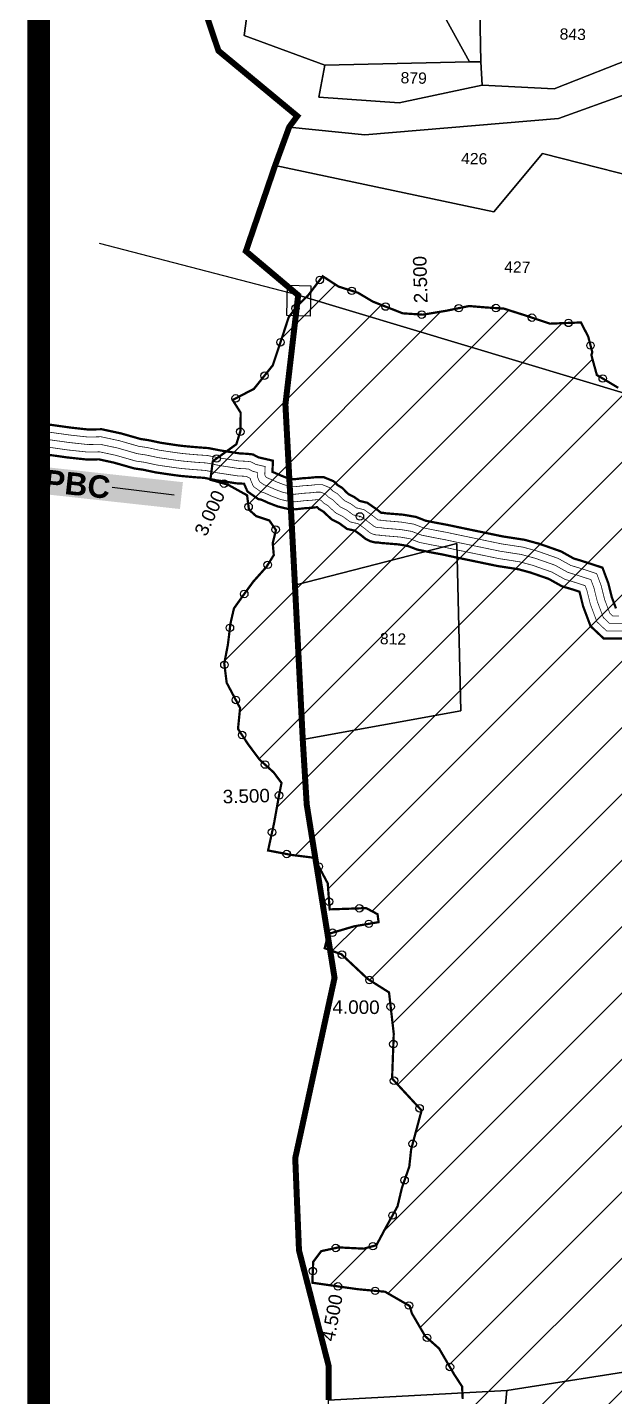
# Model space of a CAD drawing. Header units: millimetres. Extents: x 191342 to 235284, y 1600297 to 1616674.
# Drawn here: x 191342 to 192125, y 1608904 to 1610728 of the extents above; entities that cross this region are included whole.
import ezdxf
from ezdxf.enums import TextEntityAlignment as Align

# ---------------------------------------------------------------- set-up
doc = ezdxf.new("R2010")
doc.units = ezdxf.units.MM
doc.header["$LTSCALE"] = 15
doc.header["$PDMODE"] = 32
doc.header["$PDSIZE"] = 10
doc.linetypes.add('HIDDEN2', pattern=[0.1875, 0.125, -0.0625])
for name, color, linetype in [('CANAL1', 7, 'Continuous'), ('CSMark', 72, 'Continuous'), ('PAPER SIZE', 5, 'Continuous'), ('PLOT', 7, 'Continuous'), ('PLOT NO', 7, 'Continuous'), ('STRUCTURE', 5, 'Continuous'), ('text2', 7, 'Continuous'), ('VILLAGE BOUNDARY STONES', 1, 'Continuous'), ('VILLAGE BOUNDRY', 5, 'Continuous')]:
    doc.layers.add(name, color=color, linetype=linetype)
doc.styles.get("Standard").update_dxf_attribs({"font": 'arial.ttf'})
doc.dimstyles.get("Standard").update_dxf_attribs({"dimtxt": 0.18, "dimasz": 0.18, "dimexe": 0.18, "dimexo": 0.0625, "dimgap": 0.09, "dimtad": 0, "dimtih": 1, "dimtoh": 1, "dimdec": 4, "dimzin": 0, "dimdsep": 46, "dimtxsty": 'Standard', "dimcen": 0.09, "dimadec": 0, "dimazin": 0, "dimtfac": 1, "dimtdec": 4, "dimtofl": 0, "dimtmove": 0, "dimatfit": 3, "dimfxl": 1, "dimtolj": 1, "dimtzin": 0, "dimarcsym": 0})

# ---------------------------------------------------------------- blocks, each defined once
blk = doc.blocks.new('PBC')
at = {"layer": 'STRUCTURE', "color": 5, "insert": (13.6, 8.7), "char_height": 30, "width": 181.057, "attachment_point": 1, "rotation": 325.6347, "bg_fill": 1, "box_fill_scale": 1.1, "bg_fill_color": 7, "bg_fill_true_color": 16777215, "bg_fill_transparency": 0}
blk.add_mtext('{\\fArial|b1|i0|c0|p34;\\C256;PBC}', dxfattribs=at)
at = {"layer": 'PAPER SIZE'}
blk.add_leader([(148.6, -102.5), (80.6, -54.7)], dimstyle='Standard', override={"dimasz": 40, "dimgap": 0.09, "dimtad": 0, "dimtfill": 2, "dimtfillclr": 5}, dxfattribs=at)

msp = doc.modelspace()

# ---------------------------------------------------------------- hatches: boundary and pattern name
at = {"layer": 'text2'}
h = msp.add_hatch(dxfattribs=at)
h.set_pattern_fill('ANSI31', color=4, scale=500)
h.set_pattern_definition([(45, (0, 0), (-44.1941738, 44.1941738), [])])
edge = h.paths.add_edge_path()
edge.add_line((193072, 1608656.2), (193075.3, 1608621.8))
edge.add_line((193075.3, 1608621.8), (193042.4, 1608618.8))
edge.add_line((193042.4, 1608618.8), (193015.6, 1608619.7))
edge.add_line((193015.6, 1608619.7), (192949.4, 1608659))
edge.add_line((192949.4, 1608659), (192892.1, 1608627))
edge.add_line((192892.1, 1608627), (192853.7, 1608638.8))
edge.add_line((192853.7, 1608638.8), (192798.7, 1608651.1))
edge.add_line((192798.7, 1608651.1), (192758.5, 1608663.1))
edge.add_line((192758.5, 1608663.1), (192721.7, 1608669.2))
edge.add_line((192721.7, 1608669.2), (192705.9, 1608683.9))
edge.add_line((192705.9, 1608683.9), (192657, 1608714.7))
edge.add_line((192657, 1608714.7), (192602.3, 1608754.3))
edge.add_line((192602.3, 1608754.3), (192542.1, 1608775.7))
edge.add_line((192542.1, 1608775.7), (192520.3, 1608776.2))
edge.add_line((192520.3, 1608776.2), (192471.9, 1608777.7))
edge.add_line((192471.9, 1608777.7), (192439.9, 1608775.3))
edge.add_line((192439.9, 1608775.3), (192405, 1608805.5))
edge.add_line((192405, 1608805.5), (192393.2, 1608813.4))
edge.add_line((192393.2, 1608813.4), (192369, 1608835.7))
edge.add_line((192369, 1608835.7), (192367.9, 1608882.5))
edge.add_line((192367.9, 1608882.5), (192336.6, 1608896.4))
edge.add_line((192336.6, 1608896.4), (192298.7, 1608890.6))
edge.add_line((192298.7, 1608890.6), (192274.1, 1608887.9))
edge.add_line((192274.1, 1608887.9), (192256.6, 1608886.3))
edge.add_line((192256.6, 1608886.3), (192234.5, 1608878.8))
edge.add_line((192234.5, 1608878.8), (192201.6, 1608883.8))
edge.add_line((192201.6, 1608883.8), (192176.9, 1608883.6))
edge.add_line((192176.9, 1608883.6), (192136.4, 1608872.9))
edge.add_line((192136.4, 1608872.9), (192103.1, 1608858.8))
edge.add_line((192103.1, 1608858.8), (192083.9, 1608858.3))
edge.add_line((192083.9, 1608858.3), (192056.6, 1608858.2))
edge.add_line((192056.6, 1608858.2), (192027.8, 1608853.7))
edge.add_line((192027.8, 1608853.7), (192004.1, 1608850.9))
edge.add_line((192004.1, 1608850.9), (191961.5, 1608844.5))
edge.add_line((191961.5, 1608844.5), (191925.6, 1608862.6))
edge.add_line((191925.6, 1608862.6), (191922.1, 1608900.3))
edge.add_line((191922.1, 1608900.3), (191921.3, 1608917))
edge.add_line((191921.3, 1608917), (191910.6, 1608933.4))
edge.add_line((191910.6, 1608933.4), (191890.6, 1608967.7))
edge.add_line((191890.6, 1608967.7), (191872.1, 1608984.1))
edge.add_line((191872.1, 1608984.1), (191854.4, 1609014.4))
edge.add_line((191854.4, 1609014.4), (191851.4, 1609024.4))
edge.add_line((191851.4, 1609024.4), (191818.6, 1609043.3))
edge.add_line((191818.6, 1609043.3), (191782.1, 1609046.7))
edge.add_line((191782.1, 1609046.7), (191721.7, 1609055.3))
edge.add_line((191721.7, 1609055.3), (191722.8, 1609083.1))
edge.add_line((191722.8, 1609083.1), (191733.5, 1609097.4))
edge.add_line((191733.5, 1609097.4), (191756.6, 1609102.4))
edge.add_line((191756.6, 1609102.4), (191790.3, 1609100.7))
edge.add_line((191790.3, 1609100.7), (191807.1, 1609105.3))
edge.add_line((191807.1, 1609105.3), (191819.6, 1609128.8))
edge.add_line((191819.6, 1609128.8), (191835.3, 1609157.2))
edge.add_line((191835.3, 1609157.2), (191841, 1609181.5))
edge.add_line((191841, 1609181.5), (191850.9, 1609209.9))
edge.add_line((191850.9, 1609209.9), (191853.4, 1609233.1))
edge.add_line((191853.4, 1609233.1), (191867.3, 1609284.9))
edge.add_line((191867.3, 1609284.9), (191828, 1609327.4))
edge.add_line((191828, 1609327.4), (191830.2, 1609387.3))
edge.add_line((191830.2, 1609387.3), (191823.9, 1609442.2))
edge.add_line((191823.9, 1609442.2), (191795.7, 1609460))
edge.add_line((191795.7, 1609460), (191760.6, 1609492.9))
edge.add_line((191760.6, 1609492.9), (191738.2, 1609501.1))
edge.add_line((191738.2, 1609501.1), (191742.8, 1609520))
edge.add_line((191742.8, 1609520), (191777.2, 1609530.2))
edge.add_line((191777.2, 1609530.2), (191810, 1609535.8))
edge.add_line((191810, 1609535.8), (191808.6, 1609546.4))
edge.add_line((191808.6, 1609546.4), (191793.4, 1609554.5))
edge.add_line((191793.4, 1609554.5), (191744.8, 1609552.8))
edge.add_line((191744.8, 1609552.8), (191742.2, 1609587.5))
edge.add_line((191742.2, 1609587.5), (191724, 1609621.6))
edge.add_line((191724, 1609621.6), (191693.6, 1609625.4))
edge.add_line((191693.6, 1609625.4), (191662.7, 1609631.3))
edge.add_line((191662.7, 1609631.3), (191670.9, 1609668.8))
edge.add_line((191670.9, 1609668.8), (191677.1, 1609703.7))
edge.add_line((191677.1, 1609703.7), (191680.6, 1609721.3))
edge.add_line((191680.6, 1609721.3), (191670.2, 1609735.3))
edge.add_line((191670.2, 1609735.3), (191651.5, 1609752.2))
edge.add_line((191651.5, 1609752.2), (191636.3, 1609772.5))
edge.add_line((191636.3, 1609772.5), (191622.6, 1609793.3))
edge.add_line((191622.6, 1609793.3), (191625.4, 1609821.1))
edge.add_line((191625.4, 1609821.1), (191607.5, 1609854.8))
edge.add_line((191607.5, 1609854.8), (191604.3, 1609880.6))
edge.add_line((191604.3, 1609880.6), (191609.1, 1609905.4))
edge.add_line((191609.1, 1609905.4), (191612.6, 1609933.9))
edge.add_line((191612.6, 1609933.9), (191617.2, 1609953.9))
edge.add_line((191617.2, 1609953.9), (191630.1, 1609972))
edge.add_line((191630.1, 1609972), (191643, 1609989.6))
edge.add_line((191643, 1609989.6), (191660.6, 1610009.3))
edge.add_line((191660.6, 1610009.3), (191670.3, 1610024.9))
edge.add_line((191670.3, 1610024.9), (191668.9, 1610040.8))
edge.add_line((191668.9, 1610040.8), (191673.2, 1610058.3))
edge.add_line((191673.2, 1610058.3), (191664.4, 1610071))
edge.add_line((191664.4, 1610071), (191646.7, 1610076.9))
edge.add_line((191646.7, 1610076.9), (191637.2, 1610085.5))
edge.add_line((191637.2, 1610085.5), (191634.7, 1610104.6))
edge.add_line((191634.7, 1610104.6), (191609.1, 1610118.8))
edge.add_line((191609.1, 1610118.8), (191585.8, 1610125.3))
edge.add_line((191585.8, 1610125.3), (191589, 1610150))
edge.add_line((191589, 1610150), (191620.4, 1610172.6))
edge.add_line((191620.4, 1610172.6), (191625.8, 1610190))
edge.add_line((191625.8, 1610190), (191626.2, 1610214.6))
edge.add_line((191626.2, 1610214.6), (191615.4, 1610231.6))
edge.add_line((191615.4, 1610231.6), (191643.8, 1610246.4))
edge.add_line((191643.8, 1610246.4), (191669, 1610277.8))
edge.add_line((191669, 1610277.8), (191681, 1610313.9))
edge.add_line((191681, 1610313.9), (191690.2, 1610341.9))
edge.add_line((191690.2, 1610341.9), (191702, 1610357.4))
edge.add_line((191702, 1610357.4), (191716.1, 1610371.1))
edge.add_line((191716.1, 1610371.1), (191735.5, 1610396.5))
edge.add_line((191735.5, 1610396.5), (191756.6, 1610382.7))
edge.add_line((191756.6, 1610382.7), (191782.5, 1610374.5))
edge.add_line((191782.5, 1610374.5), (191802.1, 1610362.8))
edge.add_line((191802.1, 1610362.8), (191842.1, 1610347.1))
edge.add_line((191842.1, 1610347.1), (191868.9, 1610345.3))
edge.add_line((191868.9, 1610345.3), (191901.3, 1610350.7))
edge.add_line((191901.3, 1610350.7), (191930.6, 1610356.8))
edge.add_line((191930.6, 1610356.8), (191953.2, 1610354.9))
edge.add_line((191953.2, 1610354.9), (191976.9, 1610353.4))
edge.add_line((191976.9, 1610353.4), (192007, 1610343.8))
edge.add_line((192007, 1610343.8), (192038.4, 1610333.3))
edge.add_line((192038.4, 1610333.3), (192079.7, 1610334.9))
edge.add_line((192079.7, 1610334.9), (192089.4, 1610316.1))
edge.add_line((192089.4, 1610316.1), (192094.9, 1610295.2))
edge.add_line((192094.9, 1610295.2), (192093.6, 1610291.6))
edge.add_line((192093.6, 1610291.6), (192100.9, 1610264.9))
edge.add_line((192100.9, 1610264.9), (192129.5, 1610247.8))
edge.add_line((192129.5, 1610247.8), (192137.5, 1610245.3))
edge.add_line((192137.5, 1610245.3), (192189.8, 1610251.5))
edge.add_line((192189.8, 1610251.5), (192224.4, 1610253.7))
edge.add_line((192224.4, 1610253.7), (192256.5, 1610231))
edge.add_line((192256.5, 1610231), (192268.6, 1610202.6))
edge.add_line((192268.6, 1610202.6), (192283.4, 1610167.3))
edge.add_line((192283.4, 1610167.3), (192317.1, 1610125.2))
edge.add_line((192317.1, 1610125.2), (192322.9, 1610097.1))
edge.add_line((192322.9, 1610097.1), (192326, 1610079.3))
edge.add_line((192326, 1610079.3), (192335.8, 1610052.7))
edge.add_line((192335.8, 1610052.7), (192343.4, 1610033.3))
edge.add_line((192343.4, 1610033.3), (192359, 1610012.1))
edge.add_line((192359, 1610012.1), (192381.5, 1609993.9))
edge.add_line((192381.5, 1609993.9), (192396.3, 1609968.4))
edge.add_line((192396.3, 1609968.4), (192410.1, 1609944.8))
edge.add_line((192410.1, 1609944.8), (192419.6, 1609926.5))
edge.add_line((192419.6, 1609926.5), (192428.7, 1609900.3))
edge.add_line((192428.7, 1609900.3), (192450.6, 1609888.2))
edge.add_line((192450.6, 1609888.2), (192471.5, 1609862.6))
edge.add_line((192471.5, 1609862.6), (192496.7, 1609835.5))
edge.add_line((192496.7, 1609835.5), (192518.8, 1609827.1))
edge.add_line((192518.8, 1609827.1), (192550.3, 1609809.5))
edge.add_line((192550.3, 1609809.5), (192575, 1609795.9))
edge.add_line((192575, 1609795.9), (192625, 1609796.1))
edge.add_line((192625, 1609796.1), (192673.2, 1609796.4))
edge.add_line((192673.2, 1609796.4), (192701.9, 1609802.1))
edge.add_line((192701.9, 1609802.1), (192737.3, 1609810.2))
edge.add_line((192737.3, 1609810.2), (192760.8, 1609813.7))
edge.add_line((192760.8, 1609813.7), (192792.6, 1609816.1))
edge.add_line((192792.6, 1609816.1), (192813.2, 1609819.6))
edge.add_line((192813.2, 1609819.6), (192846.6, 1609813.4))
edge.add_line((192846.6, 1609813.4), (192872.5, 1609802))
edge.add_line((192872.5, 1609802), (192906.8, 1609777.2))
edge.add_line((192906.8, 1609777.2), (192940.8, 1609753.5))
edge.add_line((192940.8, 1609753.5), (193011.9, 1609739.4))
edge.add_line((193011.9, 1609739.4), (193119.9, 1609772.1))
edge.add_line((193119.9, 1609772.1), (193170.8, 1609790.5))
edge.add_line((193170.8, 1609790.5), (193208.4, 1609810.6))
edge.add_line((193208.4, 1609810.6), (193274.3, 1609804.2))
edge.add_line((193274.3, 1609804.2), (193309.3, 1609812.2))
edge.add_line((193309.3, 1609812.2), (193337.3, 1609849.1))
edge.add_line((193337.3, 1609849.1), (193358.2, 1609865.5))
edge.add_line((193358.2, 1609865.5), (193385.1, 1609884.2))
edge.add_line((193385.1, 1609884.2), (193413.7, 1609895.9))
edge.add_line((193413.7, 1609895.9), (193423.6, 1609890.2))
edge.add_line((193423.6, 1609890.2), (193426.8, 1609881))
edge.add_line((193426.8, 1609881), (193432.4, 1609869.3))
edge.add_line((193432.4, 1609869.3), (193451.4, 1609861.1))
edge.add_line((193451.4, 1609861.1), (193442.2, 1609849.6))
edge.add_line((193442.2, 1609849.6), (193418.4, 1609838.1))
edge.add_line((193418.4, 1609838.1), (193404.5, 1609819))
edge.add_line((193404.5, 1609819), (193401.9, 1609801.7))
edge.add_line((193401.9, 1609801.7), (193407.7, 1609786.7))
edge.add_line((193407.7, 1609786.7), (193415, 1609776.8))
edge.add_line((193415, 1609776.8), (193417.1, 1609772.9))
edge.add_line((193417.1, 1609772.9), (193431.6, 1609763.4))
edge.add_line((193431.6, 1609763.4), (193473.4, 1609758.7))
edge.add_line((193473.4, 1609758.7), (193515.3, 1609752.6))
edge.add_line((193515.3, 1609752.6), (193544.8, 1609745.7))
edge.add_line((193544.8, 1609745.7), (193584.3, 1609734.7))
edge.add_line((193584.3, 1609734.7), (193604.9, 1609715.8))
edge.add_line((193604.9, 1609715.8), (193610.7, 1609687.5))
edge.add_line((193610.7, 1609687.5), (193634.7, 1609643.6))
edge.add_line((193634.7, 1609643.6), (193671.4, 1609585.4))
edge.add_line((193671.4, 1609585.4), (193711.2, 1609550.9))
edge.add_line((193711.2, 1609550.9), (193660.4, 1609509.3))
edge.add_line((193660.4, 1609509.3), (193604.9, 1609440.8))
edge.add_line((193604.9, 1609440.8), (193577, 1609410.3))
edge.add_line((193577, 1609410.3), (193522.6, 1609367.7))
edge.add_line((193522.6, 1609367.7), (193465.8, 1609290.3))
edge.add_line((193465.8, 1609290.3), (193430.4, 1609256.7))
edge.add_line((193430.4, 1609256.7), (193400.3, 1609205.4))
edge.add_line((193400.3, 1609205.4), (193392.4, 1609191.1))
edge.add_line((193392.4, 1609191.1), (193368, 1609136))
edge.add_line((193368, 1609136), (193312.6, 1609143.1))
edge.add_line((193312.6, 1609143.1), (193288.9, 1609126))
edge.add_line((193288.9, 1609126), (193256.5, 1609094.2))
edge.add_line((193256.5, 1609094.2), (193201.6, 1609037.1))
edge.add_line((193201.6, 1609037.1), (193156.6, 1608992.9))
edge.add_line((193156.6, 1608992.9), (193130.7, 1608961))
edge.add_line((193130.7, 1608961), (193105.1, 1608918.7))
edge.add_line((193105.1, 1608918.7), (193097, 1608902.2))
edge.add_line((193097, 1608902.2), (193072, 1608822.5))
edge.add_line((193072, 1608822.5), (193066, 1608759))
edge.add_line((193066, 1608759), (193069, 1608705.9))
edge.add_line((193069, 1608705.9), (193071.9, 1608658.6))
h.paths.add_polyline_path([(192550.1, 1609414.4), (192865.2, 1609414.4), (192865.2, 1609486.5), (192550.1, 1609486.5)], flags=24)

# ---------------------------------------------------------------- linework, layer by layer
at = {"color": 5, "const_width": 3, "elevation": 248.5}
msp.add_lwpolyline([(191922.1, 1608900.3), (191921.3, 1608917), (191910.6, 1608933.4), (191890.6, 1608967.7), (191872.1, 1608984.1), (191854.4, 1609014.4), (191851.4, 1609024.4), (191818.6, 1609043.3), (191782.1, 1609046.7), (191721.7, 1609055.3), (191722.8, 1609083.1), (191733.5, 1609097.4), (191756.6, 1609102.4), (191790.3, 1609100.7), (191807.1, 1609105.3), (191819.6, 1609128.8), (191835.3, 1609157.2), (191841, 1609181.5), (191850.9, 1609209.9), (191853.4, 1609233.1), (191867.3, 1609284.9), (191828, 1609327.4), (191830.2, 1609387.3), (191823.9, 1609442.2), (191795.7, 1609460), (191760.6, 1609492.9), (191738.2, 1609501.1), (191742.8, 1609520), (191777.2, 1609530.2), (191810, 1609535.8), (191808.6, 1609546.4), (191793.4, 1609554.5), (191744.8, 1609552.8), (191742.2, 1609587.5), (191724, 1609621.6), (191693.6, 1609625.4), (191662.7, 1609631.3), (191670.9, 1609668.8), (191677.1, 1609703.7), (191680.6, 1609721.3), (191670.2, 1609735.3), (191651.5, 1609752.2), (191636.3, 1609772.5), (191622.6, 1609793.3), (191625.4, 1609821.1), (191607.5, 1609854.8), (191604.3, 1609880.6), (191609.1, 1609905.4), (191612.6, 1609933.9), (191617.2, 1609953.9), (191630.1, 1609972), (191643, 1609989.6), (191660.6, 1610009.3), (191670.3, 1610024.9), (191668.9, 1610040.8), (191673.2, 1610058.3), (191664.4, 1610071), (191646.7, 1610076.9), (191637.2, 1610085.5), (191634.7, 1610104.6), (191609.1, 1610118.8), (191585.8, 1610125.3), (191589, 1610150), (191620.4, 1610172.6), (191625.8, 1610190), (191626.2, 1610214.6), (191615.4, 1610231.6), (191643.8, 1610246.4), (191669, 1610277.8), (191681, 1610313.9), (191690.2, 1610341.9), (191702, 1610357.4), (191716.1, 1610371.1), (191735.5, 1610396.5), (191756.6, 1610382.7), (191782.5, 1610374.5), (191802.1, 1610362.8), (191842.1, 1610347.1), (191868.9, 1610345.3), (191901.3, 1610350.7), (191930.6, 1610356.8), (191953.2, 1610354.9), (191976.9, 1610353.4), (192007, 1610343.8), (192038.4, 1610333.3), (192079.7, 1610334.9), (192089.4, 1610316.1), (192094.9, 1610295.2), (192093.6, 1610291.6), (192100.9, 1610264.9), (192129.5, 1610247.8)], dxfattribs=at)
at = {"color": 5, "elevation": 248.5}
msp.add_lwpolyline([(191922.1, 1608900.3, 3, 3, 0), (191921.3, 1608917, 3, 3, 0), (191910.6, 1608933.4, 3, 3, 0), (191890.6, 1608967.7, 3, 3, 0), (191872.1, 1608984.1, 3, 3, 0), (191854.4, 1609014.4, 3, 3, 0), (191851.4, 1609024.4, 3, 3, 0), (191818.6, 1609043.3, 3, 3, 0), (191782.1, 1609046.7, 3, 3, 0), (191721.7, 1609055.3, 3, 3, 0), (191722.8, 1609083.1, 3, 3, 0), (191733.5, 1609097.4, 3, 3, 0), (191756.6, 1609102.4, 3, 3, 0), (191790.3, 1609100.7, 3, 3, 0), (191807.1, 1609105.3, 3, 3, 0), (191819.6, 1609128.8, 3, 3, 0), (191835.3, 1609157.2, 3, 3, 0), (191841, 1609181.5, 3, 3, 0), (191850.9, 1609209.9, 3, 3, 0), (191853.4, 1609233.1, 3, 3, 0), (191867.3, 1609284.9, 3, 3, 0), (191828, 1609327.4, 3, 3, 0), (191830.2, 1609387.3, 3, 3, 0), (191823.9, 1609442.2, 3, 3, 0), (191795.7, 1609460, 3, 3, 0), (191760.6, 1609492.9, 3, 3, 0), (191738.2, 1609501.1, 3, 3, 0), (191742.8, 1609520, 3, 3, 0), (191777.2, 1609530.2, 3, 3, 0), (191810, 1609535.8, 3, 3, 0), (191808.6, 1609546.4, 3, 3, 0), (191793.4, 1609554.5, 3, 3, 0), (191744.8, 1609552.8, 3, 3, 0), (191742.2, 1609587.5, 3, 3, 0), (191724, 1609621.6, 3, 3, 0), (191693.6, 1609625.4, 3, 3, 0), (191662.7, 1609631.3, 3, 3, 0), (191670.9, 1609668.8, 3, 3, 0), (191677.1, 1609703.7, 3, 3, 0), (191680.6, 1609721.3, 3, 3, 0), (191670.2, 1609735.3, 3, 3, 0), (191651.5, 1609752.2, 3, 3, 0), (191636.3, 1609772.5, 3, 3, 0), (191622.6, 1609793.3, 3, 3, 0), (191625.4, 1609821.1, 3, 3, 0), (191607.5, 1609854.8, 3, 3, 0), (191604.3, 1609880.6, 3, 3, 0), (191609.1, 1609905.4, 3, 3, 0), (191612.6, 1609933.9, 3, 3, 0), (191617.2, 1609953.9, 3, 3, 0), (191630.1, 1609972, 3, 3, 0), (191643, 1609989.6, 3, 3, 0), (191660.6, 1610009.3, 3, 3, 0), (191670.3, 1610024.9, 3, 3, 0), (191668.9, 1610040.8, 3, 3, 0), (191673.2, 1610058.3, 3, 3, 0), (191664.4, 1610071, 3, 3, 0), (191646.7, 1610076.9, 3, 3, 0), (191637.2, 1610085.5, 3, 3, 0), (191634.7, 1610104.6, 3, 3, 0), (191609.1, 1610118.8, 3, 3, 0), (191585.8, 1610125.3, 3, 3, 0), (191589, 1610150, 3, 3, 0), (191620.4, 1610172.6, 3, 3, 0), (191625.8, 1610190, 3, 3, 0), (191626.2, 1610214.6, 3, 3, 0), (191615.4, 1610231.6, 3, 3, 0), (191643.8, 1610246.4, 3, 3, 0), (191669, 1610277.8, 3, 3, 0), (191681, 1610313.9, 3, 3, 0), (191690.2, 1610341.9, 3, 3, 0), (191702, 1610357.4, 3, 3, 0), (191716.1, 1610371.1, 3, 3, 0), (191735.5, 1610396.5, 3, 3, 0), (191756.6, 1610382.7, 3, 3, 0), (191782.5, 1610374.5, 3, 3, 0), (191802.1, 1610362.8, 3, 3, 0), (191842.1, 1610347.1, 3, 3, 0), (191868.9, 1610345.3, 3, 3, 0), (191901.3, 1610350.7, 3, 3, 0), (191930.6, 1610356.8, 3, 3, 0), (191953.2, 1610354.9, 3, 3, 0), (191976.9, 1610353.4, 3, 3, 0), (192007, 1610343.8, 3, 3, 0), (192038.4, 1610333.3, 3, 3, 0), (192079.7, 1610334.9, 3, 3, 0), (192089.4, 1610316.1, 3, 3, 0), (192094.9, 1610295.2, 3, 3, 0), (192093.6, 1610291.6, 3, 3, 0), (192100.9, 1610264.9, 3, 3, 0), (192129.5, 1610247.8, 3, 3, 0)], format="xyseb", dxfattribs=at)
at = {"color": 3}
for p in [(191731.7, 1610391.5, 248.5), (191774.2, 1610377.1, 248.5), (191699.2, 1610353.7, 248.5), (191819.3, 1610356.1, 248.5), (191867.5, 1610345.4, 248.5), (191916.8, 1610353.9, 248.5), (191966.4, 1610354.1, 248.5), (192014.4, 1610341.3, 248.5), (192063.1, 1610334.3, 248.5), (191679.2, 1610308.5, 248.5), (192092.5, 1610304.2, 248.5), (191657.9, 1610264, 248.5), (192108.8, 1610260.2, 248.5), (191619.5, 1610233.7, 248.5), (191625.6, 1610189.3, 248.5), (191594.1, 1610153.6, 248.5), (191604, 1610120.2, 248.5), (191636.7, 1610089.3, 248.5), (191672.8, 1610058.9, 248.5), (191662.2, 1610011.9, 248.5), (191630.9, 1609973.1, 248.5), (191611.8, 1609928, 248.5), (191604.5, 1609878.7, 248.5), (191619.7, 1609831.9, 248.5), (191628.1, 1609785.1, 248.5), (191658.7, 1609745.8, 248.5), (191677.3, 1609704.7, 248.5), (191668, 1609655.5, 248.5), (191687.5, 1609626.6, 248.5), (191730.2, 1609610, 248.5), (191744, 1609563.1, 248.5), (191784.4, 1609554.2, 248.5), (191748.6, 1609521.7, 248.5), (191797, 1609533.6, 248.5), (191761.1, 1609492.5, 248.5), (191797.9, 1609458.6, 248.5), (191826.1, 1609423.2, 248.5), (191829.7, 1609373.4, 248.5), (191830.6, 1609324.5, 248.5), (191864.6, 1609287.8, 248.5), (191855.4, 1609240.5, 248.5), (191844.6, 1609191.9, 248.5), (191828.6, 1609144.9, 248.5), (191752.9, 1609101.6, 248.5), (191802.4, 1609104, 248.5), (191722.3, 1609070.9, 248.5), (191755.8, 1609050.4, 248.5), (191805.4, 1609044.5, 248.5), (191850.5, 1609025, 248.5), (191874.6, 1608981.9, 248.5), (191905.1, 1608943, 248.5)]:
    msp.add_point(p, dxfattribs=at)
at = {"color": 2}
for p in [(191867.5, 1610345.4, 248.5), (191604, 1610120.2, 248.5), (191677.3, 1609704.7, 248.5), (191826.1, 1609423.2, 248.5), (191755.8, 1609050.4, 248.5)]:
    msp.add_point(p, dxfattribs=at)
at = {"layer": 'CANAL1', "color": 200, "const_width": 3}
for points in [[(191369, 1610199.1), (191399.5, 1610194.8), (191423.3, 1610192.2), (191441, 1610192.6), (191466.9, 1610187), (191492.7, 1610179.6), (191503, 1610178.1), (191520, 1610174.5), (191542.1, 1610171.2), (191551.2, 1610170.1), (191568, 1610168.6), (191583.1, 1610167.5), (191600.6, 1610164.1), (191624.9, 1610160.4), (191634.5, 1610159.9), (191642.6, 1610159), (191649.7, 1610155.2), (191669.2, 1610150.7), (191668.5, 1610135.8), (191677.8, 1610131.9), (191679, 1610131.2), (191687.7, 1610127.9), (191694.8, 1610126.2), (191697.8, 1610126), (191709.6, 1610127.4), (191717.4, 1610127.8), (191726.8, 1610128.8), (191737.2, 1610128.6), (191750.1, 1610123.3), (191755.3, 1610118.2), (191761.6, 1610114.4), (191767.1, 1610108.7), (191770.4, 1610105.8), (191778.1, 1610101.9), (191784.7, 1610097.1), (191785.1, 1610097), (191795, 1610094.6), (191801.7, 1610089.9), (191806.2, 1610086.8), (191811.3, 1610082.9), (191813.1, 1610081.4), (191816, 1610081.3), (191818.6, 1610080.7), (191830.7, 1610079.7), (191842.2, 1610078.8), (191859.8, 1610075.8), (191872.8, 1610070.7), (191886.5, 1610068), (191902.5, 1610065), (191918.6, 1610061.6), (191975.4, 1610049.8), (192004.5, 1610045.3), (192024.5, 1610039.9), (192053.2, 1610029.8), (192070.1, 1610020.4), (192080.7, 1610017.2), (192108.4, 1610008.2), (192116.3, 1609987.1), (192120.9, 1609968.6), (192126.4, 1609953.9)], [(191369, 1610158.7), (191394.6, 1610155.1), (191421.5, 1610152.2), (191437.1, 1610152.5), (191457.2, 1610148.1), (191484.3, 1610140.4), (191496, 1610138.7), (191512.9, 1610135.1), (191536.7, 1610131.6), (191546.9, 1610130.3), (191564.9, 1610128.7), (191577.9, 1610127.8), (191593.7, 1610124.6), (191620.8, 1610120.5), (191630.7, 1610120), (191635.2, 1610109.7), (191649.7, 1610099.5), (191653.5, 1610098.8), (191660.4, 1610095.8), (191662.5, 1610094.7), (191675.9, 1610089.6), (191688.9, 1610086.5), (191698.9, 1610085.9), (191713, 1610087.5), (191720.7, 1610087.9), (191728.1, 1610088.8), (191730.4, 1610086.4), (191736.6, 1610082.7), (191739.4, 1610079.9), (191747.6, 1610072.4), (191757.2, 1610067.6), (191768.1, 1610059.7), (191776.2, 1610058), (191778.3, 1610057.5), (191778.7, 1610057.2), (191782.5, 1610054.5), (191786.6, 1610051.4), (191790.2, 1610048.5), (191792.4, 1610046.7), (191798.6, 1610043.5), (191805.4, 1610041.8), (191810.7, 1610041.5), (191812.7, 1610041.1), (191827.4, 1610039.9), (191837.2, 1610039.1), (191849.1, 1610037), (191861.6, 1610032.2), (191878.9, 1610028.7), (191894.7, 1610025.8), (191910.4, 1610022.4), (191968.3, 1610010.4), (191996.1, 1610006.1), (192012.6, 1610001.6), (192036.8, 1609993.2), (192054.5, 1609983.3), (192068.7, 1609979.1), (192077.6, 1609976.2), (192078, 1609975.2), (192082.6, 1609956.7), (192092.5, 1609930.3), (192109.9, 1609913.9), (192144.9, 1609913.9)]]:
    msp.add_lwpolyline(points, dxfattribs=at)
at = {"layer": 'CANAL1', "color": 5, "const_width": 1}
for points in [[(191369, 1610189), (191398.3, 1610184.9), (191422.9, 1610182.2), (191440, 1610182.6), (191464.5, 1610177.3), (191490.6, 1610169.8), (191501.3, 1610168.3), (191518.2, 1610164.6), (191540.7, 1610161.3), (191550.1, 1610160.1), (191567.2, 1610158.6), (191581.8, 1610157.6), (191598.9, 1610154.2), (191623.9, 1610150.4), (191633.7, 1610149.9), (191639.6, 1610149.3), (191646.2, 1610145.8), (191658.8, 1610142.9), (191658.3, 1610132.7), (191658.6, 1610131.1), (191659.3, 1610129.4), (191661.6, 1610127.8), (191662.3, 1610127.6), (191673.4, 1610122.8), (191674.9, 1610122.1), (191684.8, 1610118.4), (191693.4, 1610116.3), (191698.1, 1610116), (191710.5, 1610117.4), (191718.2, 1610117.8), (191727.2, 1610118.8), (191735.2, 1610118.7), (191744.5, 1610114.9), (191749.1, 1610110.2), (191755.4, 1610106.5), (191760.2, 1610101.5), (191764.7, 1610097.4), (191772.9, 1610093.3), (191780.6, 1610087.7), (191782.8, 1610087.3), (191790.8, 1610085.3), (191796, 1610081.7), (191800.3, 1610078.7), (191805.1, 1610075), (191808.9, 1610072), (191809.4, 1610071.7), (191809.9, 1610071.6), (191814.7, 1610071.3), (191817.1, 1610070.8), (191829.9, 1610069.8), (191840.9, 1610068.8), (191857.2, 1610066.1), (191870, 1610061.1), (191884.6, 1610058.2), (191900.6, 1610055.2), (191916.6, 1610051.8), (191973.6, 1610039.9), (192002.4, 1610035.5), (192021.5, 1610030.3), (192049.1, 1610020.6), (192066.2, 1610011.1), (192077.7, 1610007.7), (192100.7, 1610000.2), (192106.7, 1609984.1), (192111.3, 1609965.6), (192118.2, 1609947.4), (192121.8, 1609943.9), (192130.4, 1609943.9)], [(191369, 1610168.8), (191395.9, 1610165), (191422, 1610162.2), (191438.1, 1610162.5), (191459.6, 1610157.9), (191486.4, 1610150.2), (191497.8, 1610148.6), (191514.7, 1610144.9), (191538, 1610141.5), (191548, 1610140.2), (191565.7, 1610138.7), (191579.2, 1610137.7), (191595.4, 1610134.5), (191621.8, 1610130.5), (191632.1, 1610129.9), (191633.7, 1610129.8), (191639, 1610127), (191639.3, 1610125.2), (191643.2, 1610116.3), (191653.6, 1610108.9), (191656.4, 1610108.4), (191664.7, 1610104.8), (191666.6, 1610103.8), (191678.9, 1610099.2), (191690.4, 1610096.4), (191698.6, 1610095.9), (191712.2, 1610097.5), (191719.9, 1610097.9), (191728.2, 1610098.8), (191731, 1610098.8), (191733.1, 1610097.9), (191736.6, 1610094.4), (191742.8, 1610090.6), (191746.3, 1610087.1), (191753.3, 1610080.8), (191762.5, 1610076.2), (191772.2, 1610069.1), (191778.4, 1610067.7), (191782.5, 1610066.8), (191784.5, 1610065.4), (191788.4, 1610062.6), (191792.7, 1610059.3), (191796.5, 1610056.3), (191797.9, 1610055.1), (191802.2, 1610052.9), (191806.9, 1610051.7), (191812, 1610051.4), (191814.2, 1610051), (191828.3, 1610049.8), (191838.4, 1610049), (191851.8, 1610046.7), (191864.4, 1610041.8), (191880.8, 1610038.5), (191896.7, 1610035.6), (191912.5, 1610032.2), (191970.1, 1610020.3), (191998.2, 1610015.9), (192015.6, 1610011.2), (192040.9, 1610002.3), (192058.4, 1609992.6), (192071.7, 1609988.6), (192085.3, 1609984.2), (192087.6, 1609978.2), (192092.2, 1609959.7), (192101, 1609936), (192113.9, 1609923.9), (192140.1, 1609923.9)]]:
    msp.add_lwpolyline(points, dxfattribs=at)
at = {"layer": 'CANAL1', "color": 1, "linetype": 'HIDDEN2', "ltscale": 4, "const_width": 1}
msp.add_lwpolyline([(191369, 1610178.9), (191397.1, 1610175), (191422.4, 1610172.2), (191439.1, 1610172.5), (191462.1, 1610167.6), (191488.5, 1610160), (191499.5, 1610158.4), (191516.4, 1610154.8), (191539.4, 1610151.4), (191549, 1610150.2), (191566.4, 1610148.6), (191580.5, 1610147.7), (191597.2, 1610144.4), (191622.8, 1610140.4), (191632.9, 1610139.9), (191636.7, 1610139.5), (191642.7, 1610136.4), (191648.4, 1610135), (191648.3, 1610132), (191648.9, 1610128.2), (191651.3, 1610122.8), (191657.6, 1610118.3), (191659.3, 1610118), (191669.1, 1610113.8), (191670.7, 1610112.9), (191681.8, 1610108.8), (191691.9, 1610106.4), (191698.4, 1610106), (191711.3, 1610107.4), (191719.1, 1610107.9), (191727.7, 1610108.8), (191733.1, 1610108.7), (191738.8, 1610106.4), (191742.9, 1610102.3), (191749.1, 1610098.6), (191753.3, 1610094.3), (191759, 1610089.1), (191767.7, 1610084.7), (191776.4, 1610078.4), (191780.6, 1610077.5), (191785.1, 1610076.4), (191786.7, 1610076), (191790.2, 1610073.6), (191794.3, 1610070.7), (191798.9, 1610067.1), (191802.7, 1610064.1), (191803.4, 1610063.6), (191805.8, 1610062.3), (191808.4, 1610061.6), (191813.3, 1610061.4), (191815.7, 1610060.9), (191829.1, 1610059.8), (191839.7, 1610058.9), (191854.5, 1610056.4), (191867.2, 1610051.5), (191882.7, 1610048.4), (191898.6, 1610045.4), (191914.5, 1610042), (191971.9, 1610030.1), (192000.3, 1610025.7), (192018.6, 1610020.7), (192045, 1610011.5), (192062.3, 1610001.9), (192074.7, 1609998.1), (192093, 1609992.2), (192097.1, 1609981.1), (192101.7, 1609962.6), (192109.6, 1609941.7), (192117.8, 1609933.9), (192135.2, 1609933.9)], dxfattribs=at)
at = {"layer": 'PLOT'}
for points in [[(192313.2, 1610738.9), (192333.2, 1610697.3), (192423.9, 1610701.2), (192364.2, 1610681.8), (192285.1, 1610664.6), (192237.2, 1610674), (192049.6, 1610606.8), (191791.5, 1610584.7), (191690.8, 1610595.2), (191701.6, 1610609.9), (191596.5, 1610697), (191409.3, 1611256.3)], [(191641.4, 1610795.5), (191630.9, 1610717.3), (191738.2, 1610677.7), (191730.3, 1610635.2), (191730.3, 1610635.2), (191837.3, 1610627.4), (191837.3, 1610627.4), (191948.2, 1610651.2), (192044, 1610646.1), (192159.3, 1610691.4), (192226.5, 1610692.8), (192184.4, 1610759.9)], [(192173.1, 1608941.9), (191981.1, 1608911.6), (191743.4, 1608899), (191743.5, 1608944.3), (191703.9, 1609098.5), (191701.1, 1609184.3), (191698.9, 1609221.3), (191717.4, 1609312.5), (191717.5, 1609313), (191751.3, 1609461.6), (191714.2, 1609692.5), (191708.9, 1609779.2), (191919.6, 1609817.3), (191914.4, 1610040.4), (191698.5, 1609985), (191685.8, 1610225.6), (191702.8, 1610371.2), (192146.1, 1610237.8)]]:
    msp.add_lwpolyline(points, dxfattribs=at)
for points in [[(192100, 1610772.8), (191944.8, 1610751.1), (191946.2, 1610682.2), (191931.2, 1610682.2), (191867.5, 1610797.8), (191892.6, 1610839.2), (191945.9, 1610829.4), (192015.1, 1610816.5), (192014.6, 1610856.8), (192064.3, 1610834.9), (192100, 1610772.8)], [(191931.2, 1610682.2), (191738.2, 1610677.7), (191630.9, 1610717.3), (191641.4, 1610795.5), (191867.5, 1610797.8), (191931.2, 1610682.2)], [(191948.2, 1610651.2), (191946.2, 1610682.2), (191944.8, 1610751.1), (192100, 1610772.8), (192184.4, 1610759.9), (192226.5, 1610692.8), (192159.3, 1610691.4), (192044, 1610646.1), (191948.2, 1610651.2)], [(192203.1, 1610515.5), (192028.4, 1610559.9), (191963.5, 1610482.2), (191672.1, 1610544.1), (191690.8, 1610595.2), (191791.5, 1610584.7), (192049.6, 1610606.8), (192237.2, 1610674), (192285.1, 1610664.6), (192203.1, 1610515.5)], [(191738.2, 1610677.7), (191931.2, 1610682.2), (191946.2, 1610682.2), (191948.2, 1610651.2), (191948.2, 1610651.2), (191837.3, 1610627.4), (191730.3, 1610635.2), (191738.2, 1610677.7)], [(191702.8, 1610371.2), (191633.1, 1610429.9), (191672.1, 1610544.1), (191963.5, 1610482.2), (192028.4, 1610559.9), (192203.1, 1610515.5), (192135.4, 1610303.5), (192146.1, 1610237.8), (191702.8, 1610371.2)], [(191708.9, 1609779.2), (191698.5, 1609985), (191914.4, 1610040.4), (191919.6, 1609817.3), (191708.9, 1609779.2)], [(191976.6, 1608773), (191974, 1608838.1), (191978.4, 1608883.8), (191981.1, 1608911.6), (192173.1, 1608941.9), (192249, 1608955.5), (192247.9, 1608920), (192247, 1608834.7), (192246.6, 1608798.4), (192244, 1608798.2), (192119.2, 1608784.9), (192035.4, 1608772.4), (191976.6, 1608773)], [(191755.5, 1608668.7), (191745, 1608683.3), (191742.9, 1608800), (191743.3, 1608885.1), (191743.4, 1608899), (191981.1, 1608911.6), (191978.4, 1608883.8), (191974, 1608838.1), (191976.6, 1608773), (191893.9, 1608733.5), (191811.6, 1608696.7), (191755.5, 1608668.7)]]:
    msp.add_lwpolyline(points, close=True, dxfattribs=at)
at = {"layer": 'text2', "color": 5, "const_width": 30}
msp.add_lwpolyline([(191356.9, 1613873.6), (202065.7, 1613873.6), (202065.7, 1600312.2), (191356.9, 1600312.2)], close=True, dxfattribs=at)
at = {"layer": 'text2', "color": 3, "linetype": 'Continuous'}
msp.add_point((191785.1, 1610076.4), dxfattribs=at)
at = {"layer": 'VILLAGE BOUNDARY STONES', "linetype": 'Continuous'}
msp.add_lwpolyline([(191688.5, 1610384.6), (191719.8, 1610383.9), (191719, 1610343.5), (191687.7, 1610344.1)], close=True, dxfattribs=at)
at = {"layer": 'VILLAGE BOUNDRY', "linetype": 'HIDDEN2', "ltscale": 20, "const_width": 8}
msp.add_lwpolyline([(191743.4, 1608899), (191743.5, 1608944.3), (191703.9, 1609098.5), (191698.9, 1609221.3), (191751.3, 1609461.6), (191714.2, 1609692.5), (191708.9, 1609779.2), (191698.5, 1609985), (191685.8, 1610225.6), (191702.8, 1610371.2), (191633.1, 1610429.9), (191672.1, 1610544.1), (191690.8, 1610595.2), (191701.6, 1610609.9), (191596.5, 1610697), (191409.3, 1611256.3), (191394.3, 1611658.9), (191391.4, 1611773.9), (191391.4, 1611888.8), (191502.7, 1611958.1), (191514.1, 1612013.8), (191534.3, 1612117.6)], dxfattribs=at)
at = {"layer": 'VILLAGE BOUNDRY', "linetype": 'Continuous'}
msp.add_lwpolyline([(191702.8, 1610371.2), (191437.8, 1610440.1)], dxfattribs=at)

# ---------------------------------------------------------------- block references
at = {"layer": 'PAPER SIZE', "rotation": 28.10097261440485}
msp.add_blockref('PBC', (191358, 1610125.1, -8), dxfattribs=at)

# ---------------------------------------------------------------- texts
at = {"layer": 'CSMark', "color": 1}
for s, rotation, p in [('2.500', 91.4901, (191866.3, 1610360.6)), ('3.000', 65.6825, (191571.9, 1610052.3)), ('3.500', 1.4901, (191602.2, 1609703)), ('4.000', 359.4968, (191748.5, 1609422.9)), ('4.500', 79.5209, (191742.1, 1608977.8))]:
    msp.add_text(s, height=18, rotation=rotation, dxfattribs=at).set_placement(p, align=Align.MIDDLE_LEFT)
at = {"layer": 'PLOT NO', "color": 7}
for s, p in [('843', (192051.2, 1610711.9)), ('879', (191839.2, 1610653.6)), ('426', (191919.8, 1610546.1)), ('427', (191977.3, 1610401.6)), ('812', (191811.6, 1609906.2))]:
    msp.add_text(s, height=15, rotation=358.7911, dxfattribs=at).set_placement(p)

doc.saveas('drawing.dxf')
